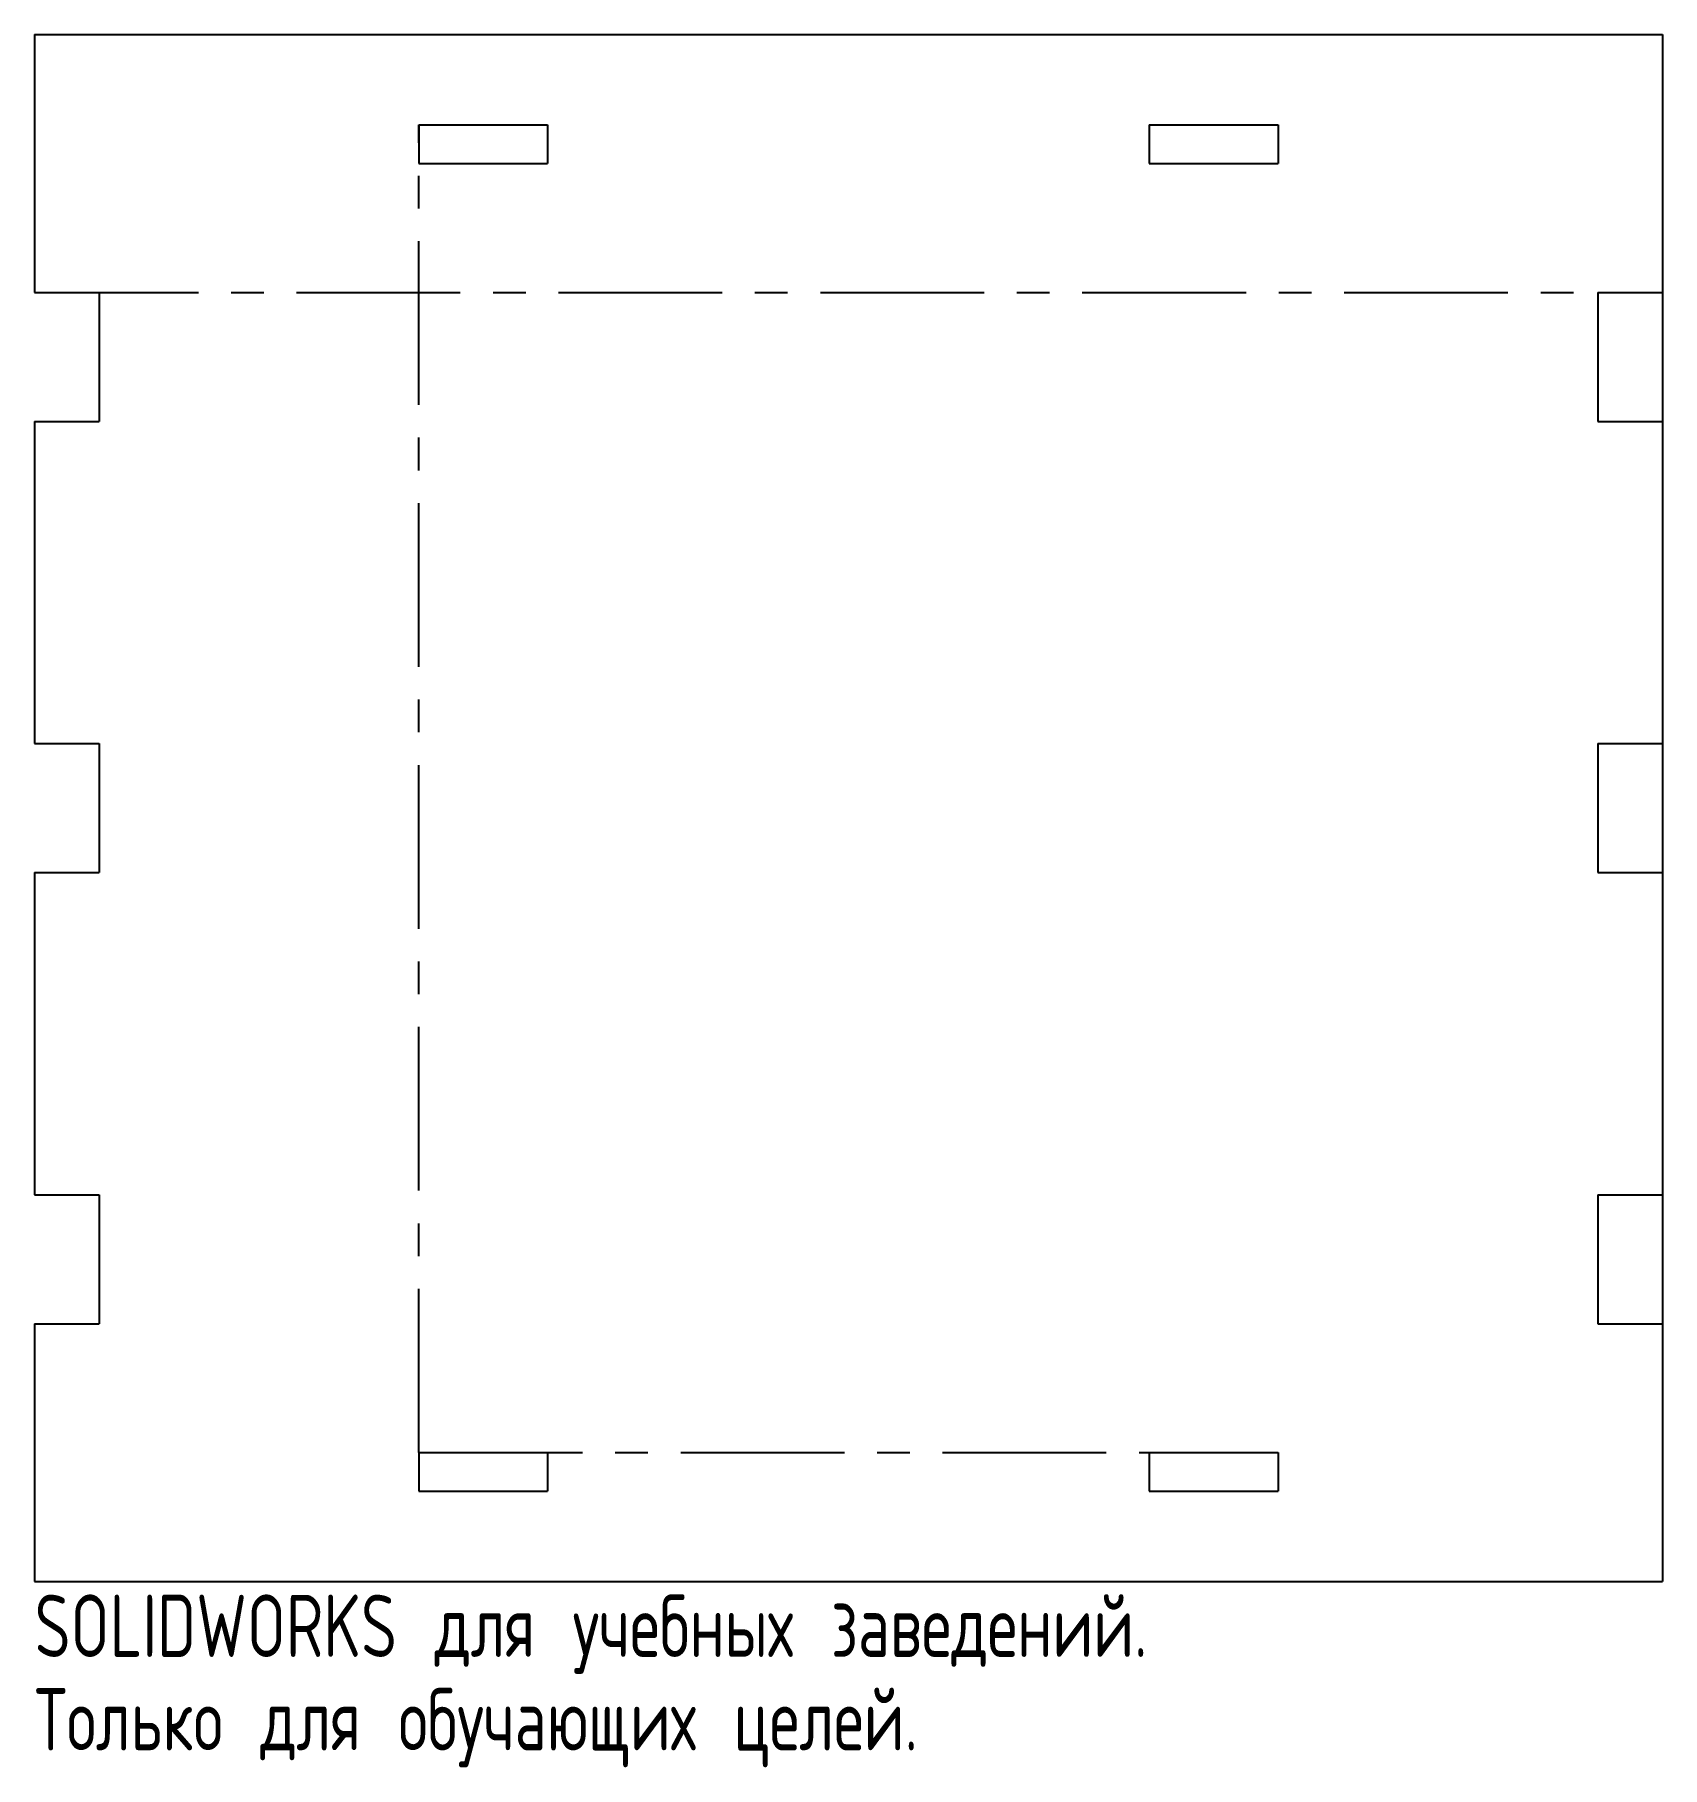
# Model space of a CAD drawing. Extents: x 0 to 126, y -14 to 120.
import ezdxf

# ---------------------------------------------------------------- set-up
doc = ezdxf.new("R2010")
doc.units = 0
doc.header["$PDSIZE"] = -1
doc.linetypes.add('CENTERX2', pattern=[20.32, 12.7, -2.54, 2.54, -2.54])
doc.layers.get('0').update_dxf_attribs({"linetype": 'CONTINUOUS'})
doc.styles.add('SLDTEXTSTYLE0', font='TXT', dxfattribs={"width": 0.7, "bigfont": 'bigfont'})

msp = doc.modelspace()

# ---------------------------------------------------------------- linework, layer by layer
at = {"color": 7, "linetype": 'CONTINUOUS'}
for p, q in [((0, 120), (126.28, 120)), ((0, 120), (0, 100)), ((126.28, 120), (126.28, 0)), ((29.8, 113), (39.8, 113)), ((29.8, 113), (29.8, 110)), ((39.8, 113), (39.8, 110)), ((86.47, 113), (96.47, 113)), ((86.47, 113), (86.47, 110)), ((96.47, 113), (96.47, 110)), ((29.8, 110), (39.8, 110)), ((86.47, 110), (96.47, 110)), ((0, 100), (5, 100)), ((5, 100), (5, 90)), ((121.28, 100), (126.28, 100)), ((121.28, 100), (121.28, 90)), ((126.28, 100), (126.28, 90)), ((0, 90), (5, 90)), ((0, 90), (0, 65)), ((121.28, 90), (126.28, 90)), ((0, 65), (5, 65)), ((5, 65), (5, 55)), ((121.28, 65), (126.28, 65)), ((121.28, 65), (121.28, 55)), ((126.28, 65), (126.28, 55)), ((0, 55), (5, 55)), ((0, 55), (0, 30)), ((121.28, 55), (126.28, 55)), ((0, 30), (5, 30)), ((5, 30), (5, 20)), ((121.28, 30), (126.28, 30)), ((121.28, 30), (121.28, 20)), ((126.28, 30), (126.28, 20)), ((0, 20), (5, 20)), ((0, 20), (0, 0)), ((121.28, 20), (126.28, 20)), ((29.8, 10), (39.8, 10)), ((29.8, 10), (29.8, 7)), ((39.8, 10), (39.8, 7)), ((86.47, 10), (96.47, 10)), ((86.47, 10), (86.47, 7)), ((96.47, 10), (96.47, 7)), ((29.8, 7), (39.8, 7)), ((86.47, 7), (96.47, 7)), ((0, 0), (126.28, 0))]:
    msp.add_line(p, q, dxfattribs=at)
at = {"color": 7, "linetype": 'CENTERX2'}
for p, q in [((29.8, 10), (29.8, 113)), ((0, 100), (121.28, 100)), ((29.8, 10), (86.47, 10))]:
    msp.add_line(p, q, dxfattribs=at)
at = {"color": 7, "linetype": 'CONTINUOUS'}
for p in [(126.28, 100), (126.28, 90), (126.28, 65), (126.28, 55), (126.28, 30), (126.28, 20)]:
    msp.add_point(p, dxfattribs=at)

# ---------------------------------------------------------------- texts
at = {"color": 7, "linetype": 'CONTINUOUS', "char_height": 4.8336, "attachment_point": 1, "style": 'SLDTEXTSTYLE0'}
for s, insert in [('SOLIDWORKS для учебных заведений.', (0, -1.02)), ('Только для обучающих целей.', (0, -8.27))]:
    msp.add_mtext(s, dxfattribs=dict(at, insert=insert))

doc.saveas('drawing.dxf')
